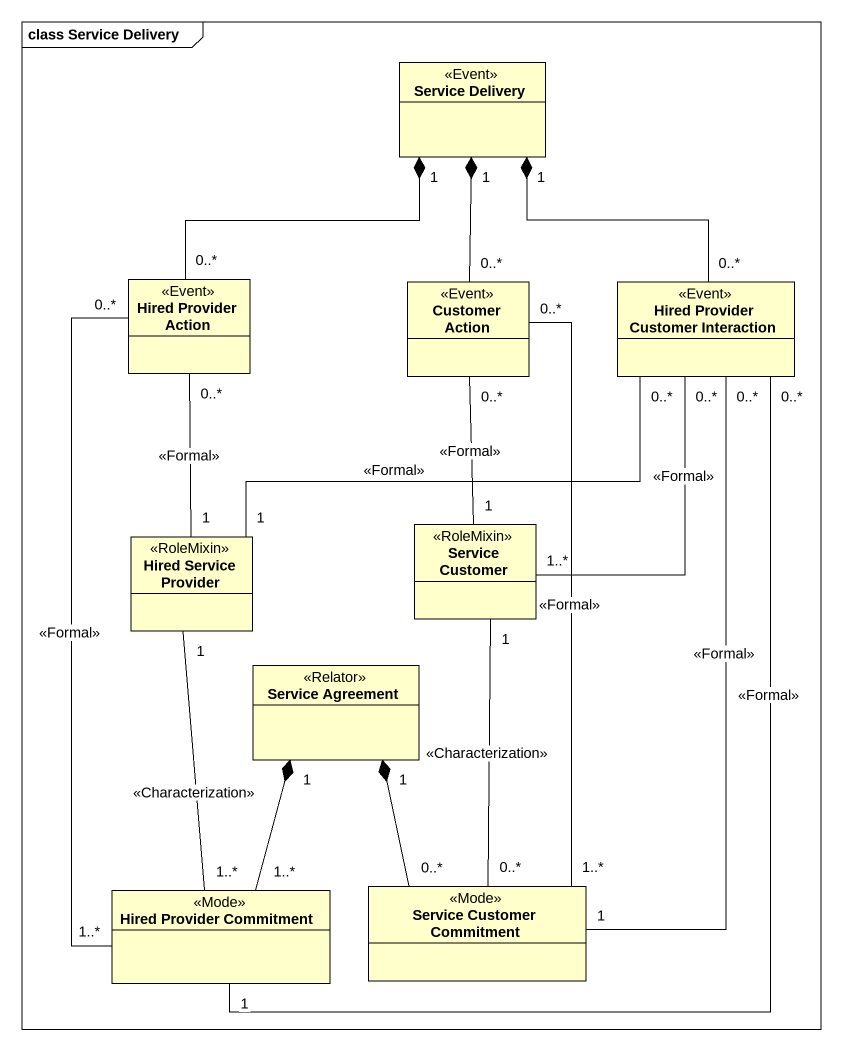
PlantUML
@startuml
mainframe class Service Delivery
hide circle
hide empty members
class "Service Delivery" as Service_Delivery <<Event>>
class "Hired Provider Action" as Hired_Provider_Action <<Event>>
class "Customer Action" as Customer_Action <<Event>>
class "Hired Provider Customer Interaction" as Hired_Provider_Customer <<Event>>
class "Hired Service Provider" as Hired_Service_Provider <<RoleMixin>>
class "Service Customer" as Service_Customer <<RoleMixin>>
class "Service Agreement" as Service_Agreement <<Relator>>
class "Hired Provider Commitment" as Hired_Provider_Commitment <<Mode>>
class "Service Customer Commitment" as Service_Customer_Commitment <<Mode>>
Service_Delivery "1" *-- "0..*" Hired_Provider_Action
Service_Delivery "1" *-- "0..*" Customer_Action
Service_Delivery "1" *-- "0..*" Hired_Provider_Customer
Hired_Provider_Action "0..*" -- "1..*" Hired_Provider_Commitment : <<Formal>>
Customer_Action "0..*" -- "1..*" Service_Customer_Commitment : <<Formal>>
Hired_Provider_Customer "0..*" -- "1" Hired_Provider_Commitment : <<Formal>>
Hired_Provider_Customer "0..*" -- "1" Service_Customer_Commitment : <<Formal>>
Hired_Service_Provider "1" -up- "0..*" Hired_Provider_Action : <<Formal>>
Hired_Service_Provider "1" -right- "0..*" Hired_Provider_Customer : <<Formal>>
Service_Customer "1" -up- "0..*" Customer_Action : <<Formal>>
Service_Customer "1..*" -up- "0..*" Hired_Provider_Customer : <<Formal>>
Service_Agreement "1" *-- "1..*" Hired_Provider_Commitment
Service_Agreement "1" *-- "0..*" Service_Customer_Commitment
Hired_Provider_Commitment "1..*" -up- "1" Hired_Service_Provider : <<Characterization>>
Service_Customer_Commitment "0..*" -up- "1" Service_Customer : <<Characterization>>
@enduml
